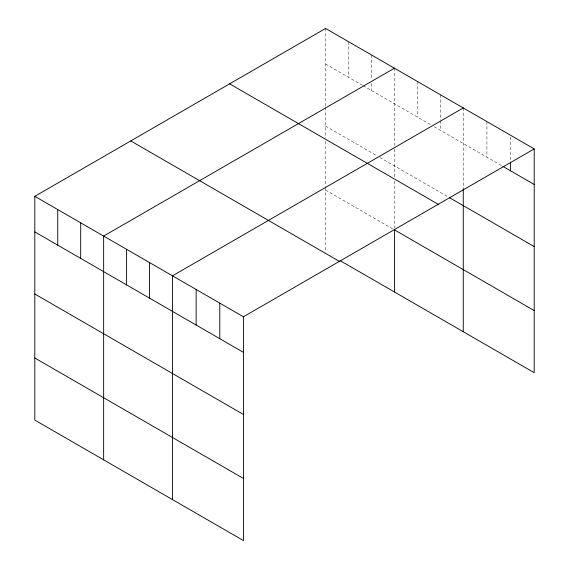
<?xml version="1.0" encoding="UTF-8"?>
<svg xmlns="http://www.w3.org/2000/svg" width="569" height="569" viewBox="0 0 569 569"><rect width="100%" height="100%" fill="white"/><g stroke="black" fill="none" stroke-linecap="round" stroke-linejoin="round"><path stroke-width="0.43" stroke-dasharray="2.85 2.13" d="M325.575 28.45L325.575 106.609M325.575 64.02L362.297 85.215M363.058 85.656L431.138 124.967M434.197 126.731L502.164 165.97M325.575 126.126L376.827 155.714M379.886 157.485L448.735 197.23M325.575 190.117L392.894 228.98M510.557 136.98L510.557 160.408M486.915 121.595L486.915 157.165M463.266 107.946L463.266 188.766M440.321 94.696L440.321 119.853M440.321 120.72L440.321 130.265M417.369 81.445L417.369 117.015M394.424 68.195L394.424 145.465M394.424 149.014L394.424 177.428M394.424 180.985L394.424 228.084M371.472 54.951L371.472 79.24M371.472 83.579L371.472 90.521M348.527 41.701L348.527 77.27M325.575 107.491L325.575 137.677M325.575 141.233L325.575 186.561M325.575 187.45L325.575 252.223"/><path stroke-width="0.85" d="M34.801 196.326L243.425 316.777L243.425 540.55L34.801 420.1L34.801 196.326L325.575 28.45L534.199 148.9L534.199 372.674L340.113 260.616M394.424 68.195L103.643 236.078L103.643 459.852M463.266 107.946L172.492 275.823L172.492 499.596M243.425 316.777L534.199 148.9M502.932 166.411L534.199 184.47M449.496 197.671L534.199 246.576M229.62 83.849L438.244 204.299M534.199 310.567L394.424 229.862L394.424 291.968M130.756 140.927L339.38 261.377M34.801 231.896L243.425 352.346M34.801 294.002L243.425 414.452M34.801 357.993L243.425 478.444M510.557 162.144L510.557 170.814M463.266 188.766L463.266 331.72M219.783 303.128L219.783 338.697M196.134 289.479L196.134 325.041M149.54 262.572L149.54 298.142M126.595 249.329L126.595 284.891M80.698 222.828L80.698 258.397M57.746 209.577L57.746 245.147"/></g></svg>
